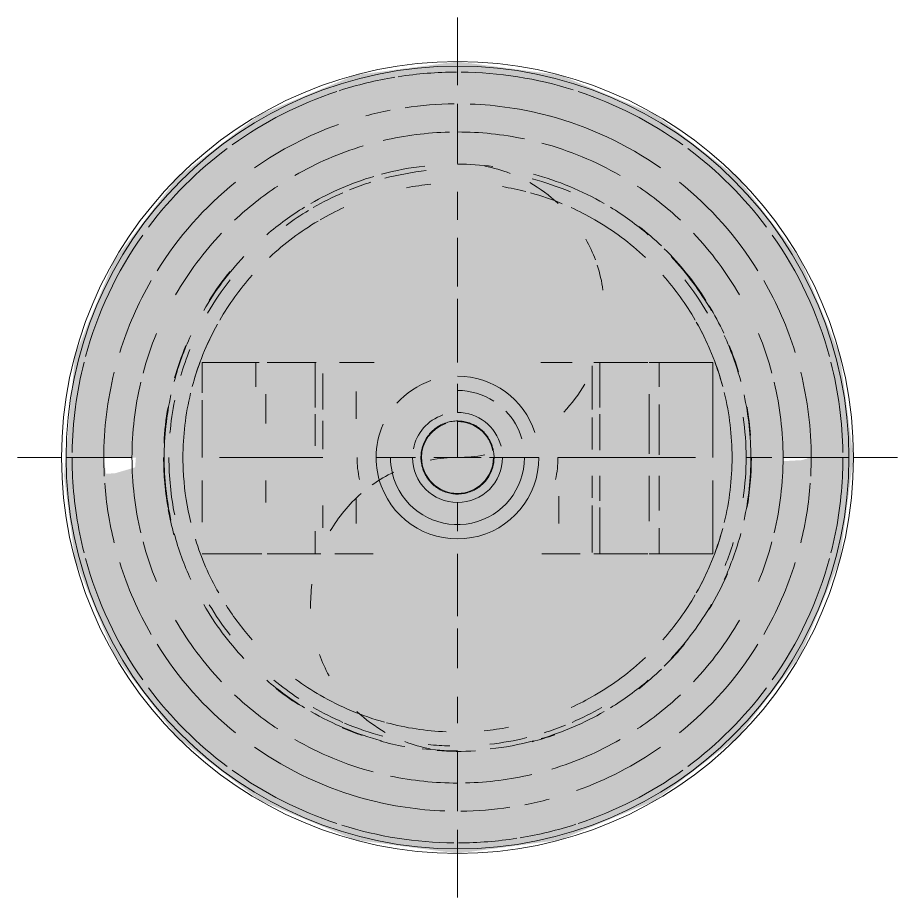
# Model space of a CAD drawing. Header units: millimetres. Extents: x -4000 to 187956, y -58990 to 162485.
# Drawn here: x 61625 to 61675, y 97675.1 to 97725.1 of the extents above; entities that cross this region are included whole.
import ezdxf

# ---------------------------------------------------------------- set-up
doc = ezdxf.new("R2010")
doc.units = ezdxf.units.MM
doc.linetypes.add('Dash 1_16_', pattern=[317.5, 158.75, -158.75])
for name, color, linetype, lineweight in [('F-SPRN', 3, 'Continuous', 9), ('P-PIPE', 3, 'Continuous', 9), ('P-PIPE-CNTR', 3, 'Continuous', 9)]:
    doc.layers.add(name, color=color, linetype=linetype, lineweight=lineweight)

# ---------------------------------------------------------------- blocks, each defined once
blk = doc.blocks.new('Sprinkler_Up - DN20-V663-FFS - TANG 1')
at = {"layer": 'F-SPRN', "transparency": 33554534}
for points in [[(-13.519, 0), (-3.885, 0.741), (-1.735, 2.891), (-1.156, 3.469), (-0.578, 4.048), (0.578, 4.048), (1.156, 3.469), (1.735, 2.891), (4.626, 0), (22.243, 0), (17.995, 13.074), (6.873, 21.154), (-6.873, 21.154), (-17.995, 13.074), (-22.243, 0)], [(0, -16.669), (4.314, -16.101), (11.787, -11.787), (16.101, -4.314), (16.101, 4.314), (11.787, 11.787), (8.334, 14.436), (0, 16.669), (-4.314, 16.101), (-11.787, 11.787), (-16.101, 4.314), (-16.101, -4.314), (-11.787, -11.787), (-8.334, -14.436)], [(0, -15.603), (7.802, -13.513), (13.513, -7.802), (15.071, -1.043), (15.071, 4.038), (13.513, 7.802), (7.802, 13.513), (0, 15.603), (-7.802, 13.513), (-11.033, 11.033), (-15.071, 4.038), (-15.071, -4.038), (-11.033, -11.033), (-7.802, -13.513)], [(-10.896, -5.481), (-10.896, 5.405), (-14.512, 5.405), (-14.512, -5.481)], [(-7.656, -5.481), (-7.656, 5.405), (-10.896, 5.405), (-10.896, -5.481)], [(0, -5.481), (0, 5.405), (-7.656, 5.405), (-7.656, -5.481)], [(7.656, -5.481), (7.656, 5.405), (0, 5.405), (0, -5.481)], [(10.896, -5.481), (10.896, 5.405), (7.656, 5.405), (7.656, -5.481)], [(14.512, -5.481), (14.512, 5.405), (10.896, 5.405), (10.896, -5.481)], [(0, 0), (5.709, 0), (2.855, 4.945), (-2.855, 4.945), (-5.709, 0)], [(0, 0), (4.626, 0), (0, 4.626), (-4.626, 0)], [(-1.34, 0), (1.815, 0), (0, 2.558)], [(3.437, -21.154), (6.873, -21.154), (17.995, -13.074), (22.243, 0), (3.583, -1.043), (1.735, -2.891), (1.156, -3.469), (0.578, -4.048), (-0.578, -4.048), (-1.156, -3.469), (-1.735, -2.891), (-4.626, 0), (-21.904, -1.043), (-17.995, -13.074), (-6.873, -21.154), (0, -21.154)], [(-2.855, -4.945), (2.855, -4.945), (5.709, 0), (-5.107, -1.043)], [(0, -4.626), (4.626, 0), (-3.583, -1.043)], [(0, -2.558), (1.34, 0), (-1.075, -1.043)]]:
    blk.add_hatch(color=1, dxfattribs=at).paths.add_polyline_path(points)
at = {"layer": 'F-SPRN', "color": 1}
for p, q in [((-11.465, 5.405), (-14.512, 5.405)), ((-14.512, 5.405), (-11.263, 5.405)), ((-14.512, 5.405), (-14.512, 3.675)), ((-11.465, 5.405), (-11.465, 4.016)), ((-10.817, 5.405), (-8.027, 5.405)), ((-8.084, 5.405), (-10.817, 5.405)), ((-8.084, 5.405), (-8.084, 2.847)), ((-6.7, 5.405), (-4.738, 5.405)), ((4.738, 5.405), (6.522, 5.405)), ((7.656, 5.201), (7.656, 2.729)), ((7.656, 5.201), (7.656, 2.729)), ((7.741, 5.405), (10.817, 5.405)), ((10.817, 5.405), (8.084, 5.405)), ((8.084, 5.405), (8.084, 2.847)), ((10.896, 5.405), (14.512, 5.405)), ((14.512, 5.405), (11.465, 5.405)), ((11.465, 5.405), (11.465, 4.016)), ((14.512, 5.405), (14.512, 0)), ((-7.656, 4.777), (-7.656, 2.729)), ((-7.656, 4.777), (-7.656, 2.729)), ((-10.896, 1.94), (-10.896, 3.609)), ((-5.754, 3.753), (-5.754, 2.203)), ((10.896, 3.609), (10.896, 0.202)), ((-14.512, 3.25), (-14.512, 0)), ((11.465, 3.011), (11.465, 0.158)), ((-8.084, 2.458), (-8.084, 0.66)), ((-7.656, 2.085), (-7.656, 0.466)), ((-7.656, 2.085), (-7.656, 0.466)), ((-0.226, 2.065), (-0.309, 2.054)), ((-0.144, 2.072), (-0.226, 2.065)), ((-0.061, 2.076), (-0.144, 2.072)), ((0.022, 2.077), (-0.061, 2.076)), ((7.656, 2.283), (7.656, 0.451)), ((7.656, 2.283), (7.656, 0.451)), ((8.084, 2.458), (8.084, 0.418)), ((-1.736, 1.141), (-1.78, 1.071)), ((-1.689, 1.21), (-1.736, 1.141)), ((-1.957, 0.696), (-1.983, 0.617)), ((-1.86, 0.925), (-1.895, 0.85)), ((-2.077, 0.045), (-2.077, 0)), ((-2.077, 0), (-2.075, -0.083)), ((2.077, 0), (2.075, 0.083)), ((2.077, -0.045), (2.077, 0)), ((2.006, -0.537), (2.026, -0.457)), ((2.026, -0.457), (2.043, -0.375)), ((2.043, -0.375), (2.056, -0.293)), ((2.056, -0.293), (2.066, -0.211)), ((2.066, -0.211), (2.073, -0.128)), ((2.073, -0.128), (2.077, -0.045)), ((1.78, -1.071), (1.821, -0.999)), ((1.821, -0.999), (1.86, -0.925)), ((1.86, -0.925), (1.895, -0.85)), ((1.895, -0.85), (1.928, -0.773)), ((1.928, -0.773), (1.957, -0.696)), ((1.957, -0.696), (1.983, -0.617)), ((1.983, -0.617), (2.006, -0.537)), ((-14.512, -1.311), (-14.512, -3.675)), ((-10.896, -2.559), (-10.896, -1.315)), ((-1.76, -1.103), (-1.714, -1.173)), ((-1.714, -1.173), (-1.666, -1.24)), ((-1.666, -1.24), (-1.615, -1.306)), ((-1.615, -1.306), (-1.562, -1.37)), ((-1.562, -1.37), (-1.506, -1.431)), ((-1.506, -1.431), (-1.447, -1.49)), ((-1.447, -1.49), (-1.386, -1.547)), ((1.415, -1.521), (1.474, -1.463)), ((1.474, -1.463), (1.532, -1.403)), ((1.532, -1.403), (1.586, -1.341)), ((1.586, -1.341), (1.639, -1.276)), ((1.639, -1.276), (1.689, -1.21)), ((1.689, -1.21), (1.736, -1.141)), ((1.736, -1.141), (1.78, -1.071)), ((7.656, -1.043), (7.656, -2.283)), ((7.656, -1.043), (7.656, -2.283)), ((8.084, -1.043), (8.084, -2.458)), ((10.896, -1.043), (10.896, -3.609)), ((11.465, -1.043), (11.465, -3.011)), ((14.512, -1.311), (14.512, -5.481)), ((-1.386, -1.547), (-1.323, -1.601)), ((-1.323, -1.601), (-1.258, -1.653)), ((-1.258, -1.653), (-1.191, -1.702)), ((-1.191, -1.702), (-1.122, -1.748)), ((-1.122, -1.748), (-1.051, -1.791)), ((-1.051, -1.791), (-0.979, -1.832)), ((-0.979, -1.832), (-0.905, -1.87)), ((-0.905, -1.87), (-0.829, -1.904)), ((-0.829, -1.904), (-0.753, -1.936)), ((-0.753, -1.936), (-0.675, -1.964)), ((-0.675, -1.964), (-0.596, -1.99)), ((-0.596, -1.99), (-0.515, -2.012)), ((0.552, -2.002), (0.632, -1.979)), ((0.632, -1.979), (0.711, -1.952)), ((0.711, -1.952), (0.788, -1.922)), ((0.788, -1.922), (0.864, -1.889)), ((0.864, -1.889), (0.939, -1.853)), ((0.939, -1.853), (1.013, -1.814)), ((1.013, -1.814), (1.084, -1.772)), ((1.084, -1.772), (1.154, -1.727)), ((1.154, -1.727), (1.222, -1.679)), ((1.222, -1.679), (1.289, -1.629)), ((1.289, -1.629), (1.353, -1.576)), ((1.353, -1.576), (1.415, -1.521)), ((-5.754, -2.331), (-5.754, -3.753)), ((-0.515, -2.012), (-0.435, -2.031)), ((-0.435, -2.031), (-0.353, -2.047)), ((-0.353, -2.047), (-0.271, -2.059)), ((-0.271, -2.059), (-0.188, -2.069)), ((-0.188, -2.069), (-0.105, -2.074)), ((-0.105, -2.074), (-0.022, -2.077)), ((-0.022, -2.077), (0.061, -2.076)), ((0.061, -2.076), (0.144, -2.072)), ((0.144, -2.072), (0.226, -2.065)), ((0.226, -2.065), (0.309, -2.054)), ((0.309, -2.054), (0.391, -2.04)), ((0.391, -2.04), (0.472, -2.023)), ((0.472, -2.023), (0.552, -2.002)), ((5.754, -2.203), (5.754, -3.753)), ((-7.656, -2.729), (-7.656, -3.988)), ((-7.656, -2.729), (-7.656, -3.988)), ((7.656, -2.729), (7.656, -5.408)), ((7.656, -2.729), (7.656, -5.408)), ((8.084, -2.847), (8.084, -5.481)), ((-8.084, -4.189), (-8.084, -5.481)), ((11.465, -4.016), (11.465, -5.481)), ((-11.127, -5.481), (-14.512, -5.481)), ((-14.512, -5.481), (-11.465, -5.481)), ((-10.808, -5.481), (-8.084, -5.481)), ((-7.772, -5.481), (-10.808, -5.481)), ((-6.965, -5.481), (-5.754, -5.481)), ((-4.798, -5.481), (-6.965, -5.481)), ((6.965, -5.481), (4.798, -5.481)), ((5.754, -5.481), (6.965, -5.481)), ((10.808, -5.481), (7.739, -5.481)), ((8.084, -5.481), (10.808, -5.481)), ((14.512, -5.481), (10.896, -5.481)), ((11.465, -5.481), (14.512, -5.481))]:
    blk.add_line(p, q, dxfattribs=at)
at = {"layer": 'F-SPRN', "color": 1, "flags": 128}
for points in [[(-0.472, 2.023), (-0.552, 2.002), (-0.632, 1.979)], [(-0.309, 2.054), (-0.391, 2.04), (-0.472, 2.023)], [(0.271, 2.059), (0.188, 2.069), (0.105, 2.074), (0.022, 2.077)], [(0.435, 2.031), (0.353, 2.047), (0.271, 2.059)], [(0.753, 1.936), (0.675, 1.964), (0.596, 1.99), (0.515, 2.012), (0.435, 2.031)], [(-1.415, 1.521), (-1.474, 1.463), (-1.532, 1.403), (-1.586, 1.341)], [(-1.154, 1.727), (-1.222, 1.679), (-1.289, 1.629), (-1.353, 1.576), (-1.415, 1.521)], [(-0.632, 1.979), (-0.711, 1.952), (-0.788, 1.922), (-0.864, 1.889), (-0.939, 1.853), (-1.013, 1.814), (-1.084, 1.772), (-1.154, 1.727)], [(0.979, 1.832), (0.905, 1.87), (0.829, 1.904), (0.753, 1.936)], [(1.562, 1.37), (1.506, 1.431), (1.447, 1.49), (1.386, 1.547), (1.323, 1.601), (1.258, 1.653), (1.191, 1.702), (1.122, 1.748), (1.051, 1.791), (0.979, 1.832)], [(-1.78, 1.071), (-1.821, 0.999), (-1.86, 0.925)], [(-1.586, 1.341), (-1.639, 1.276), (-1.689, 1.21)], [(2.018, 0.494), (1.996, 0.574), (1.972, 0.653), (1.944, 0.732), (1.913, 0.809), (1.879, 0.885), (1.842, 0.959), (1.803, 1.032), (1.76, 1.103), (1.714, 1.173), (1.666, 1.24), (1.615, 1.306), (1.562, 1.37)], [(-1.983, 0.617), (-2.006, 0.537), (-2.026, 0.457), (-2.043, 0.375)], [(-1.895, 0.85), (-1.928, 0.773), (-1.957, 0.696)], [(-2.043, 0.375), (-2.056, 0.293), (-2.066, 0.211), (-2.073, 0.128), (-2.077, 0.045)], [(2.062, 0.249), (2.051, 0.331), (2.036, 0.413), (2.018, 0.494)], [(2.075, 0.083), (2.07, 0.166), (2.062, 0.249)], [(-2.075, -0.083), (-2.07, -0.166), (-2.062, -0.249), (-2.051, -0.331)], [(-2.051, -0.331), (-2.036, -0.413), (-2.018, -0.494), (-1.996, -0.574), (-1.972, -0.653), (-1.944, -0.732), (-1.913, -0.809), (-1.879, -0.885), (-1.842, -0.959), (-1.803, -1.032), (-1.76, -1.103)]]:
    blk.add_lwpolyline(points, dxfattribs=at)
at = {"layer": 'F-SPRN', "color": 1}
for radius, start, end in [(22.243, 360, 180), (21.903, 99.348, 107.901), (21.903, 90.145, 98.8503), (21.903, 72.5583, 89.4624), (21.903, 108.2621, 125.7507), (21.903, 54.2493, 71.7379), (21.903, 126.6942, 143.2701), (21.903, 36.7299, 53.3058), (16.669, 96.4143, 105), (16.669, 96.4143, 105), (16.669, 83.0684, 90), (16.669, 83.0684, 90), (16.669, 60, 75), (16.669, 60, 75), (16.669, 106.5995, 120), (16.669, 106.5995, 120), (15.603, 95.5762, 100.6843), (15.603, 95.5762, 100.6843), (15.603, 75.573, 80.5892), (15.603, 75.573, 80.5892), (15.603, 67.5614, 74.5481), (15.603, 67.5614, 74.5481), (16.669, 121.4181, 130.5751), (16.669, 121.4181, 130.5751), (15.603, 114.4363, 119.9813), (15.603, 114.4363, 119.9813), (15.603, 60.0187, 65.5637), (15.603, 60.0187, 65.5637), (16.669, 49.4249, 58.5819), (16.669, 49.4249, 58.5819), (15.603, 46.7922, 60), (15.603, 46.7922, 60), (15.603, 120.5262, 133.2078), (15.603, 120.5262, 133.2078), (21.903, 144.7698, 164.8151), (21.903, 15.1849, 35.2302), (16.669, 136.7213, 149.931), (16.669, 136.7213, 149.931), (16.669, 30, 43.2787), (16.669, 30, 43.2787), (15.603, 138.4214, 150), (15.603, 138.4214, 150), (15.603, 30, 41.5786), (15.603, 30, 41.5786), (15.603, 150.9409, 165), (15.603, 150.9409, 156.3845), (15.603, 23.6155, 29.5646), (15.603, 15, 29.5646), (16.669, 155.3879, 164.9693), (16.669, 155.3879, 164.9693), (16.669, 15, 24.6121), (16.669, 15, 24.6121), (21.903, 165.6773, 179.2615), (15.603, 159.6139, 165), (15.603, 15, 20.3861), (21.903, 0.7385, 14.3227), (4.626, 17.9592, 90), (4.626, 17.9592, 90), (4.626, 109.0192, 138.2703), (4.626, 109.0192, 138.2703), (16.669, 167.6802, 180), (16.669, 167.6802, 180), (15.603, 166.4265, 180), (15.603, 166.4265, 180), (3.81, 57.0577, 90), (15.603, 360, 13.6618), (15.603, 0, 13.6618), (16.669, 360, 12.3198), (16.669, 0, 12.3198), (2.558, 14.5599, 90), (2.558, 14.5599, 90), (3.81, 16.1605, 43.8358), (2.558, 109.0192, 168.8278), (2.558, 109.0192, 168.8278), (2.044, 10.4703, 90), (4.626, 155.7832, 180), (4.626, 155.7832, 180), (2.044, 109.0192, 180), (22.243, 180, 360), (21.903, 180, 182.916), (16.669, 180, 192.3198), (16.669, 180, 192.3198), (15.603, 180, 183.8734), (15.603, 180, 183.8734), (5.709, 180, 192.6541), (4.626, 180, 200.2887), (4.626, 180, 200.2887), (4.626, 200.2887, 0), (4.626, 200.2887, 360), (3.81, 180, 204.6327), (3.81, 204.6327, 360), (2.558, 180, 270), (2.558, 180, 270), (2.044, 180, 270), (2.044, 270, 0), (2.558, 270, 0), (2.558, 270, 360), (5.709, 347.3459, 0), (15.603, 346.3382, 360), (15.603, 346.3382, 360), (16.669, 347.6802, 360), (16.669, 347.6802, 360), (21.903, 357.084, 360), (21.903, 182.916, 194.3227), (15.603, 183.8734, 193.6618), (15.603, 183.8734, 193.6618), (21.903, 345.6773, 357.084), (16.669, 195.0307, 204.6121), (16.669, 195.0307, 204.6121), (15.603, 330.4354, 345), (15.603, 339.6139, 345), (16.669, 335.3879, 345), (16.669, 335.3879, 345), (15.603, 197.3339, 209.5646), (15.603, 197.3339, 209.5646), (21.903, 195.1849, 215.2302), (21.903, 324.7698, 344.8151), (15.603, 330.4354, 336.3845), (15.603, 318.4214, 330), (15.603, 318.4214, 330), (16.669, 210.069, 223.2787), (16.669, 210.069, 223.2787), (15.603, 212.5472, 221.5786), (15.603, 212.5472, 221.5786), (16.669, 316.7213, 330), (16.669, 316.7213, 330), (15.603, 300, 313.2078), (15.603, 300, 313.2078), (16.669, 229.4249, 238.5819), (16.669, 229.4249, 238.5819), (15.603, 233.795, 240), (15.603, 233.795, 240), (16.669, 301.4181, 310.5751), (16.669, 301.4181, 310.5751), (21.903, 216.7299, 233.3058), (21.903, 306.6942, 323.2701), (15.603, 240.0187, 254.5481), (15.603, 240.0187, 254.5481), (15.603, 294.4363, 299.9813), (15.603, 294.4363, 299.9813), (16.669, 240, 255), (16.669, 240, 255), (16.669, 286.5995, 300), (16.669, 286.5995, 300), (15.603, 255, 267.64), (15.603, 255, 267.64), (15.603, 275.5762, 280.6843), (15.603, 275.5762, 280.6843), (16.669, 276.4143, 285), (16.669, 276.4143, 285), (16.669, 263.0684, 270), (16.669, 263.0684, 270), (21.903, 234.2493, 251.7379), (21.903, 288.2621, 305.7507), (21.903, 252.5583, 269.4624), (21.903, 279.348, 287.901), (21.903, 270.145, 278.8503)]:
    blk.add_arc((0, 0), radius, start, end, dxfattribs=at)
blk = doc.blocks.new('Steel_Transition_Threaded_HoaPhat - Standard-V955-FFS - TANG 1')
at = {"layer": 'P-PIPE', "lineweight": 13, "transparency": 33554534}
h = blk.add_hatch(color=1, dxfattribs=at)
h.paths.add_polyline_path([(49550.002, 97677.587), (49555.825, 97678.354), (49561.252, 97680.602), (49565.912, 97684.177), (49569.487, 97688.837), (49571.735, 97694.264), (49572.502, 97700.087), (49571.735, 97705.911), (49569.487, 97711.337), (49565.912, 97715.997), (49561.252, 97719.573), (49555.825, 97721.821), (49550.002, 97722.587), (49544.178, 97721.821), (49538.752, 97719.573), (49534.092, 97715.997), (49530.516, 97711.337), (49528.268, 97705.911), (49527.639, 97699.045), (49528.268, 97694.264), (49530.516, 97688.837), (49534.092, 97684.177), (49538.752, 97680.602), (49544.178, 97678.354)])
h.paths.add_polyline_path([(49550.002, 97679.987), (49544.799, 97680.672), (49539.952, 97682.68), (49535.789, 97685.875), (49532.595, 97690.037), (49530.039, 97699.045), (49529.902, 97700.087), (49530.587, 97705.29), (49532.595, 97710.137), (49535.789, 97714.3), (49539.952, 97717.494), (49544.799, 97719.502), (49550.002, 97720.187), (49555.204, 97719.502), (49560.052, 97717.494), (49564.214, 97714.3), (49567.409, 97710.137), (49569.417, 97705.29), (49569.964, 97699.045), (49569.417, 97694.885), (49567.409, 97690.037), (49564.214, 97685.875), (49560.052, 97682.68), (49555.204, 97680.672)])
for points in [[(49529.902, 97700.087), (49533.602, 97700.087), (49535.799, 97708.287), (49541.802, 97714.29), (49550.002, 97716.487), (49558.202, 97714.29), (49564.204, 97708.287), (49566.402, 97700.087), (49570.102, 97700.087), (49569.417, 97705.29), (49567.409, 97710.137), (49564.214, 97714.3), (49560.052, 97717.494), (49555.204, 97719.502), (49550.002, 97720.187), (49544.799, 97719.502), (49539.952, 97717.494), (49535.789, 97714.3), (49532.595, 97710.137), (49530.587, 97705.29)], [(49550.002, 97681.587), (49554.79, 97682.218), (49559.252, 97684.066), (49563.083, 97687.006), (49566.023, 97690.837), (49568.364, 97699.045), (49568.502, 97700.087), (49567.871, 97704.876), (49566.023, 97709.337), (49563.083, 97713.169), (49559.252, 97716.109), (49554.79, 97717.957), (49550.002, 97718.587), (49545.213, 97717.957), (49540.752, 97716.109), (49536.92, 97713.169), (49533.98, 97709.337), (49532.132, 97704.876), (49531.639, 97699.045), (49532.132, 97695.299), (49533.98, 97690.837), (49536.92, 97687.006), (49540.752, 97684.066), (49545.213, 97682.218)], [(49550.002, 97679.987), (49555.204, 97680.672), (49560.052, 97682.68), (49564.214, 97685.875), (49567.409, 97690.037), (49569.964, 97699.045), (49570.102, 97700.087), (49566.264, 97699.045), (49564.204, 97691.887), (49558.202, 97685.885), (49550.002, 97683.687), (49541.802, 97685.885), (49535.799, 97691.887), (49533.602, 97700.087), (49530.039, 97699.045), (49530.587, 97694.885), (49532.595, 97690.037), (49535.789, 97685.875), (49539.952, 97682.68), (49544.799, 97680.672)]]:
    blk.add_hatch(color=1, dxfattribs=at).paths.add_polyline_path(points)
at = {"layer": 'P-PIPE', "color": 20, "lineweight": 13}
for radius, start, end in [(22.5, 0, 180), (22.5, 0, 180), (20.1, 90.5246, 98.5089), (20.1, 75.0607, 87.9279), (20.1, 100.9975, 105), (20.1, 54.9957, 75), (20.1, 109.6859, 125.0043), (18.5, 91.4353, 103.2046), (18.5, 91.4353, 103.2046), (18.5, 78.0986, 90), (18.5, 78.0986, 90), (18.5, 106.819, 120), (18.5, 106.819, 120), (18.5, 60, 75), (18.5, 60, 75), (16.4, 96.2132, 104.6042), (20.1, 128.8856, 148.1553), (18.5, 123.4976, 133.2041), (18.5, 123.4976, 133.2041), (16.4, 107.4657, 111.9681), (16.4, 66.9681, 75), (18.5, 46.7959, 56.5024), (18.5, 46.7959, 56.5024), (20.1, 31.8447, 51.1144), (16.4, 113.4045, 120), (16.4, 121.0738, 126.4537), (18.5, 136.4297, 150), (18.5, 136.4297, 150), (18.5, 30, 43.5703), (18.5, 30, 43.5703), (20.1, 150, 162.7449), (16.4, 141.9681, 150), (16.4, 30, 38.0319), (20.1, 17.2551, 30), (18.5, 157.6232, 165), (18.5, 157.6232, 165), (18.5, 15, 22.3768), (18.5, 15, 22.3768), (16.4, 158.0319, 163.506), (20.1, 166.0499, 180), (20.1, 0, 13.9501), (18.5, 166.5939, 180), (18.5, 166.5939, 180), (18.5, 0, 13.4061), (18.5, 0, 13.4061), (16.4, 168.5467, 175.1607), (16.4, 0, 8.0319), (22.5, 180, 0), (22.5, 180, 0), (20.1, 180, 183.0068), (18.5, 180, 193.4061), (18.5, 180, 193.4061), (16.4, 180, 191.4533), (16.4, 351.9681, 0), (18.5, 346.5939, 0), (18.5, 346.5939, 0), (20.1, 356.9932, 0), (20.1, 184.1755, 193.9501), (20.1, 346.0499, 355.8245), (18.5, 195, 202.3768), (18.5, 195, 202.3768), (16.4, 338.0319, 342.8691), (18.5, 337.6232, 345), (18.5, 337.6232, 345), (20.1, 197.2551, 210), (20.1, 330, 342.7449), (16.4, 210.6635, 218.0319), (18.5, 210, 223.5703), (18.5, 210, 223.5703), (18.5, 316.4297, 330), (18.5, 316.4297, 330), (20.1, 211.8447, 231.1144), (20.1, 308.8856, 328.1553), (16.4, 230.4733, 236.6389), (18.5, 226.7959, 236.5024), (18.5, 226.7959, 236.5024), (18.5, 303.4976, 313.2041), (18.5, 303.4976, 313.2041), (16.4, 240, 246.5955), (16.4, 293.4045, 300), (16.4, 246.9681, 255), (16.4, 287.4657, 291.9681), (18.5, 240, 255), (18.5, 240, 255), (16.4, 276.4537, 283.9063), (18.5, 286.819, 300), (18.5, 286.819, 300), (20.1, 234.9957, 255), (16.4, 264.1652, 268.506), (20.1, 289.6859, 305.0043), (18.5, 271.4353, 283.2046), (18.5, 271.4353, 283.2046), (18.5, 258.0986, 270), (18.5, 258.0986, 270), (20.1, 255.0607, 267.9279), (20.1, 280.9975, 285), (20.1, 270.5246, 278.5089)]:
    blk.add_arc((49550.002, 97700.087), radius, start, end, dxfattribs=at)

msp = doc.modelspace()

# ---------------------------------------------------------------- hatches: boundary and pattern name
at = {"layer": 'P-PIPE', "transparency": 33554534}
for points in [[(61641.651, 97685.624), (61642.77, 97687.562), (61641.651, 97691.737), (61642.77, 97695.912), (61646.01, 97699.045), (61657.233, 97704.262), (61658.352, 97708.438), (61657.233, 97712.613), (61655.906, 97714.342), (61650.002, 97716.788), (61641.651, 97714.55), (61635.539, 97708.438), (61633.301, 97700.087), (61635.539, 97691.737), (61638.193, 97688.278)], [(61650.002, 97683.387), (61658.352, 97685.624), (61661.811, 97688.278), (61666.133, 97695.765), (61666.133, 97704.41), (61661.811, 97711.896), (61658.352, 97714.55), (61650.002, 97716.788), (61645.679, 97716.219), (61638.193, 97711.896), (61633.87, 97704.41), (61633.87, 97695.765), (61638.193, 97688.278), (61641.651, 97685.624)]]:
    msp.add_hatch(color=1, dxfattribs=at).paths.add_polyline_path(points)

# ---------------------------------------------------------------- linework, layer by layer
at = {"layer": 'P-PIPE', "color": 1}
for centre, radius, start, end in [((61650.002, 97708.438), 8.35, 69.0027, 79.2369), ((61650.002, 97708.438), 8.35, 46.6998, 60.5692), ((61650.002, 97700.087), 16.701, 46.0317, 51.8726), ((61650.002, 97708.438), 8.35, 20.1285, 29.0413), ((61650.002, 97700.087), 16.701, 32.3031, 45.2846), ((61650.002, 97708.438), 8.35, 8.0385, 17.9918), ((61650.002, 97700.087), 16.7, 140.6908, 147.6969), ((61650.002, 97700.087), 16.701, 25.0364, 31.0974), ((61650.002, 97700.087), 16.701, 157.579, 164.2722), ((61650.002, 97700.087), 16.7, 16.9375, 22.421), ((61650.002, 97708.438), 8.35, 316.3183, 330), ((61650.002, 97700.087), 16.7, 170.1108, 177.203), ((61650.002, 97700.087), 16.701, 4.3093, 9.8892), ((61650.002, 97700.087), 16.7, 180, 184.3261), ((61650.002, 97691.737), 8.35, 90, 100.6842), ((61650.002, 97708.438), 8.35, 270, 280.6842), ((61650.002, 97700.087), 16.7, 350.1108, 0), ((61650.002, 97691.737), 8.35, 115.6806, 125.5287), ((61650.002, 97700.087), 16.7, 184.3261, 189.8892), ((61650.002, 97691.737), 8.35, 131.0366, 150), ((61650.002, 97700.087), 16.7, 190.2154, 195.2487), ((61650.002, 97700.087), 16.701, 328.9026, 336.686), ((61650.002, 97691.737), 8.35, 172.0327, 181.5407), ((61650.002, 97700.087), 16.7, 314.7154, 320.6908), ((61650.002, 97691.737), 8.35, 199.9004, 209.0413), ((61650.002, 97700.087), 16.701, 308.1274, 313.9683), ((61650.002, 97700.087), 16.7, 231.8726, 237.203), ((61650.002, 97691.737), 8.35, 226.6998, 240.5692), ((61650.002, 97700.087), 16.7, 246.8976, 251.0986), ((61650.002, 97700.087), 16.7, 284.6882, 289.3082), ((61650.002, 97700.087), 16.701, 254.7154, 259.6727), ((61650.002, 97691.737), 8.35, 249.0027, 259.2369), ((61650.002, 97700.087), 16.7, 266.0042, 273.5288)]:
    msp.add_arc(centre, radius, start, end, dxfattribs=at)
at = {"layer": 'P-PIPE-CNTR', "color": 1, "linetype": 'Dash 1_16_'}
for p, q in [((61650.002, 97722.587), (61650.002, 97725.087)), ((61650.002, 97721.241), (61650.002, 97722.587)), ((61650.002, 97718.587), (61650.002, 97720.187)), ((61650.002, 97716.788), (61650.002, 97718.587)), ((61650.002, 97713.6), (61650.002, 97715.192)), ((61650.002, 97709.812), (61650.002, 97712.573)), ((61650.002, 97705.492), (61650.002, 97709.096)), ((61650.002, 97702.645), (61650.002, 97704.268)), ((61650.002, 97700.087), (61650.002, 97702.142)), ((61625.002, 97700.087), (61627.502, 97700.087)), ((61627.759, 97700.087), (61631.502, 97700.087)), ((61636.483, 97700.087), (61642.345, 97700.087)), ((61645.376, 97700.087), (61647.613, 97700.087)), ((61648.662, 97700.087), (61650.002, 97700.087)), ((61650.002, 97700.087), (61651.341, 97700.087)), ((61651.817, 97700.087), (61654.627, 97700.087)), ((61655.711, 97700.087), (61663.521, 97700.087)), ((61666.402, 97700.087), (61667.871, 97700.087)), ((61668.502, 97700.087), (61672.244, 97700.087)), ((61672.502, 97700.087), (61675.002, 97700.087)), ((61650.002, 97695.907), (61650.002, 97697.529)), ((61650.002, 97691.079), (61650.002, 97694.607)), ((61650.002, 97688.115), (61650.002, 97690.363)), ((61650.002, 97684.983), (61650.002, 97686.477)), ((61650.002, 97681.587), (61650.002, 97683.419)), ((61650.002, 97679.987), (61650.002, 97681.587)), ((61650.002, 97677.587), (61650.002, 97678.933)), ((61650.002, 97675.087), (61650.002, 97677.587))]:
    msp.add_line(p, q, dxfattribs=at)

# ---------------------------------------------------------------- block references
at = {"layer": 'F-SPRN', "color": 1}
msp.add_blockref('Sprinkler_Up - DN20-V663-FFS - TANG 1', (61650.002, 97700.087), dxfattribs=at)
at = {"layer": 'P-PIPE', "color": 20, "lineweight": 13}
msp.add_blockref('Steel_Transition_Threaded_HoaPhat - Standard-V955-FFS - TANG 1', (12100, 0), dxfattribs=at)

doc.saveas('drawing.dxf')
